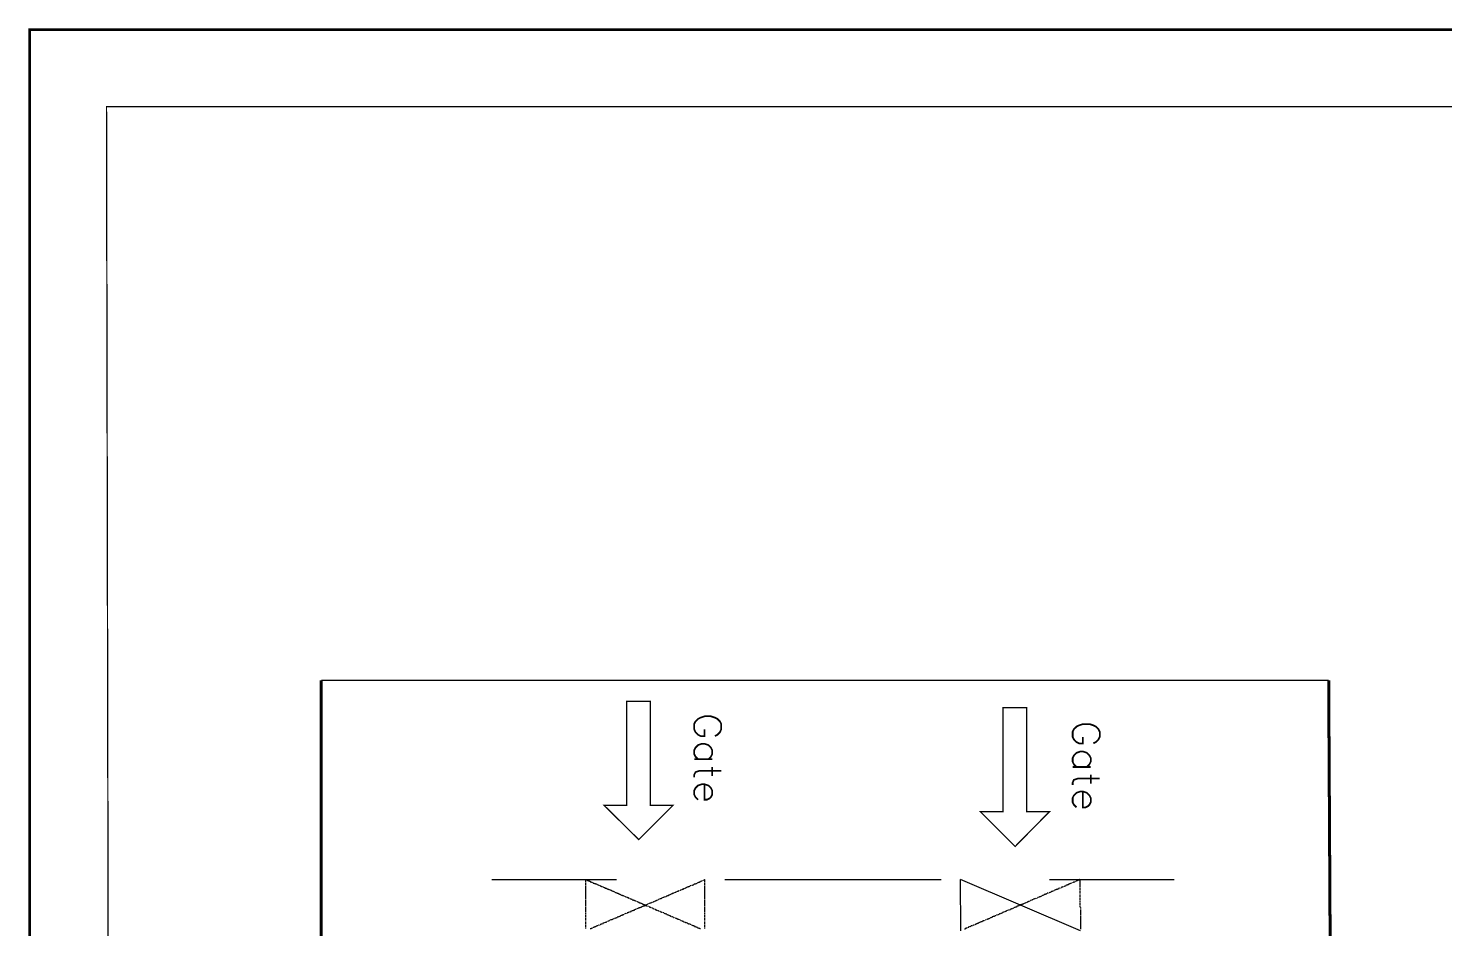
# Model space of a CAD drawing. Extents: x 0.4 to 11.4, y 0.4 to 16.2.
# Drawn here: x 0.36 to 5.86, y 12.7 to 16.19 of the extents above; entities that cross this region are included whole.
import ezdxf

# ---------------------------------------------------------------- set-up
doc = ezdxf.new("R2010")
doc.units = 0
doc.header["$MEASUREMENT"] = 0

msp = doc.modelspace()

# ---------------------------------------------------------------- linework, layer by layer
at = {"color": 0}
for points, const_width in [([(11.3461, 0.39111), (11.3461, 16.1828), (0.3661, 16.1828), (0.3661, 0.39111), (11.3461, 0.39111)], 0.01), ([(11.0478, 2.95779), (11.0478, 15.8844), (0.66444, 15.8844), (0.68945, 2.95779), (11.0478, 2.95779)], 0.005), ([(2.72944, 13.0411), (2.59446, 13.1744), (2.68278, 13.1744), (2.68278, 13.5778), (2.77447, 13.5778), (2.77447, 13.1744), (2.86279, 13.1744), (2.72944, 13.0411)], 0.005), ([(4.18946, 13.0144), (4.05447, 13.1495), (4.14279, 13.1495), (4.14279, 13.5528), (4.23443, 13.5528), (4.23443, 13.1495), (4.32275, 13.1495), (4.18946, 13.0144)], 0.005)]:
    msp.add_lwpolyline(points, close=True, dxfattribs=dict(at, const_width=const_width))
for points, const_width in [([(1.81108, 4.88113), (1.49778, 4.87776), (1.49778, 13.6594)], 0.01167), ([(5.40608, 13.6594), (1.49778, 13.6594)], 0.005), ([(5.40608, 13.6594), (5.45942, 4.18446)], 0.01167), ([(3.02447, 13.4428), (3.03444, 13.4477), (3.04443, 13.4578), (3.04943, 13.4695), (3.04943, 13.4894), (3.04443, 13.4995), (3.03444, 13.5094), (3.02447, 13.5144), (3.00944, 13.5194), (2.98443, 13.5194), (2.96946, 13.5144), (2.95942, 13.5094), (2.94943, 13.4995), (2.94444, 13.4894), (2.94444, 13.4695), (2.94943, 13.4578), (2.95942, 13.4477), (2.96946, 13.4428), (2.98443, 13.4428), (2.98443, 13.4695)], 0.00667), ([(4.49278, 13.4144), (4.50276, 13.4194), (4.51281, 13.4295), (4.51779, 13.4395), (4.51779, 13.4594), (4.51281, 13.4695), (4.50276, 13.4794), (4.49278, 13.4844), (4.47775, 13.4894), (4.45281, 13.4894), (4.43778, 13.4844), (4.42779, 13.4794), (4.41775, 13.4695), (4.41276, 13.4594), (4.41276, 13.4395), (4.41775, 13.4295), (4.42779, 13.4194), (4.43778, 13.4144), (4.45281, 13.4144), (4.45281, 13.4395)], 0.00667), ([(2.99946, 13.3528), (3.00944, 13.3628), (3.01443, 13.3728), (3.01443, 13.3878), (3.00944, 13.3978), (2.99946, 13.4078), (2.98443, 13.4128), (2.97444, 13.4128), (2.95942, 13.4078), (2.94943, 13.3978), (2.94444, 13.3878), (2.94444, 13.3728), (2.94943, 13.3628), (2.95942, 13.3528)], 0.00667), ([(3.01443, 13.3528), (2.94444, 13.3528)], 0.00667), ([(4.46778, 13.3227), (4.47775, 13.3328), (4.48281, 13.3428), (4.48281, 13.3578), (4.47775, 13.3678), (4.46778, 13.3778), (4.45281, 13.3828), (4.44276, 13.3828), (4.42779, 13.3778), (4.41775, 13.3678), (4.41276, 13.3578), (4.41276, 13.3428), (4.41775, 13.3328), (4.42779, 13.3227)], 0.00667), ([(3.04943, 13.3078), (2.96446, 13.3078), (2.94943, 13.3028), (2.94444, 13.2928), (2.94444, 13.2828)], 0.00667), ([(3.01443, 13.3227), (3.01443, 13.2878)], 0.00667), ([(4.48281, 13.3227), (4.41276, 13.3227)], 0.00667), ([(2.98443, 13.2561), (2.98443, 13.1961), (2.99447, 13.1961), (3.00444, 13.2011), (3.00944, 13.2061), (3.01443, 13.2161), (3.01443, 13.2311), (3.00944, 13.2411), (2.99946, 13.2511), (2.98443, 13.2561), (2.97444, 13.2561), (2.95942, 13.2511), (2.94943, 13.2411), (2.94444, 13.2311), (2.94444, 13.2161), (2.94943, 13.2061), (2.95942, 13.1961)], 0.00667), ([(4.51779, 13.2778), (4.43278, 13.2778), (4.41775, 13.2728), (4.41276, 13.2628), (4.41276, 13.2528)], 0.00667), ([(4.48281, 13.2928), (4.48281, 13.2578)], 0.00667), ([(4.45281, 13.2278), (4.45281, 13.1661), (4.46278, 13.1661), (4.47276, 13.1711), (4.47775, 13.1761), (4.48281, 13.1861), (4.48281, 13.2028), (4.47775, 13.2128), (4.46778, 13.2228), (4.45281, 13.2278), (4.44276, 13.2278), (4.42779, 13.2228), (4.41775, 13.2128), (4.41276, 13.2028), (4.41276, 13.1861), (4.41775, 13.1761), (4.42779, 13.1661)], 0.00667)]:
    msp.add_lwpolyline(points, dxfattribs=dict(at, const_width=const_width))
for points in [[(2.15944, 12.8861), (2.64279, 12.8861)], [(2.52279, 12.8861), (2.52279, 12.8844), (2.52279, 12.8828)], [(2.52279, 12.8861), (2.52447, 12.8861), (2.5261, 12.8861), (2.5261, 12.8844)], [(2.52279, 12.8811), (2.52279, 12.8794), (2.52279, 12.8778), (2.52279, 12.8761), (2.52279, 12.8745)], [(2.52279, 12.8728), (2.52279, 12.8711)], [(2.52279, 12.8695), (2.52279, 12.8678), (2.52279, 12.8661)], [(2.52279, 12.8644), (2.52279, 12.8628)], [(2.52279, 12.8611), (2.52279, 12.8594), (2.52279, 12.8578)], [(2.52778, 12.8844), (2.52946, 12.8844), (2.52946, 12.8828)], [(2.53108, 12.8828), (2.53276, 12.8828)], [(2.53444, 12.8811), (2.53614, 12.8811), (2.53776, 12.8811), (2.53776, 12.8794), (2.53944, 12.8794), (2.54112, 12.8794), (2.54112, 12.8778), (2.54275, 12.8778), (2.54443, 12.8778)], [(2.54611, 12.8778), (2.54611, 12.8761), (2.54779, 12.8761)], [(2.54943, 12.8761), (2.54943, 12.8745), (2.55111, 12.8745)], [(2.55279, 12.8728), (2.55447, 12.8728)], [(2.5561, 12.8728), (2.55778, 12.8711), (2.55946, 12.8711), (2.56108, 12.8711)], [(2.56108, 12.8695), (2.56278, 12.8695), (2.56446, 12.8695), (2.56614, 12.8678)], [(2.56776, 12.8678), (2.56944, 12.8661)], [(2.57113, 12.8661), (2.57275, 12.8661)], [(2.57443, 12.8644), (2.57611, 12.8644), (2.57611, 12.8628)], [(2.57781, 12.8628), (2.57943, 12.8628), (2.58111, 12.8628)], [(2.58111, 12.8611), (2.58279, 12.8611), (2.58442, 12.8611), (2.58442, 12.8594), (2.5861, 12.8594), (2.58778, 12.8594), (2.58778, 12.8578)], [(2.91775, 12.8578), (2.91943, 12.8578), (2.92111, 12.8578), (2.92279, 12.8594), (2.92443, 12.8594), (2.92611, 12.8611), (2.92779, 12.8611)], [(2.92947, 12.8628), (2.9311, 12.8628)], [(2.93278, 12.8628), (2.93446, 12.8644)], [(2.93608, 12.8644), (2.93778, 12.8644)], [(2.93946, 12.8661), (2.94114, 12.8661), (2.94276, 12.8678), (2.94444, 12.8678), (2.94613, 12.8695), (2.94775, 12.8695), (2.94943, 12.8695)], [(2.95111, 12.8711), (2.95281, 12.8711), (2.95281, 12.8728)], [(2.95443, 12.8728), (2.95611, 12.8728)], [(2.95779, 12.8745), (2.95942, 12.8745)], [(2.9611, 12.8745), (2.9611, 12.8761), (2.96278, 12.8761), (2.96446, 12.8761), (2.96446, 12.8778), (2.9661, 12.8778), (2.96778, 12.8778), (2.96946, 12.8794), (2.97114, 12.8794)], [(2.97276, 12.8794), (2.97276, 12.8811), (2.97444, 12.8811)], [(2.97613, 12.8828), (2.97775, 12.8828)], [(2.97944, 12.8828), (2.98113, 12.8844)], [(2.98281, 12.8844), (2.98443, 12.8861), (2.98611, 12.8861)], [(2.98611, 12.8828), (2.98611, 12.8844), (2.98611, 12.8861)], [(2.98611, 12.8745), (2.98611, 12.8761), (2.98611, 12.8778), (2.98611, 12.8794), (2.98611, 12.8811)], [(2.98611, 12.8711), (2.98611, 12.8728)], [(2.98611, 12.8661), (2.98611, 12.8678), (2.98611, 12.8695)], [(2.98611, 12.8628), (2.98611, 12.8644)], [(2.98611, 12.8578), (2.98611, 12.8594), (2.98611, 12.8611)], [(3.06278, 12.8861), (3.90278, 12.8861)], [(3.97944, 12.6878), (3.97775, 12.8861)], [(4.44276, 12.6878), (3.97775, 12.8861)], [(4.32275, 12.8861), (4.8061, 12.8861)], [(4.37776, 12.8594), (4.37608, 12.8578), (4.37446, 12.8578), (4.37278, 12.8561), (4.3711, 12.8561), (4.36947, 12.8561)], [(4.38113, 12.8594), (4.37944, 12.8594)], [(4.38444, 12.8628), (4.38444, 12.8611), (4.38276, 12.8611)], [(4.38781, 12.8628), (4.38612, 12.8628)], [(4.39947, 12.8678), (4.39779, 12.8678), (4.39611, 12.8678), (4.39611, 12.8661), (4.39442, 12.8661), (4.39279, 12.8661), (4.39279, 12.8644), (4.39111, 12.8644), (4.38943, 12.8644)], [(4.40278, 12.8695), (4.4011, 12.8695), (4.4011, 12.8678)], [(4.40608, 12.8711), (4.40446, 12.8711), (4.40446, 12.8695)], [(4.40944, 12.8728), (4.40776, 12.8728)], [(4.41276, 12.8745), (4.41114, 12.8728)], [(4.41613, 12.8745), (4.41444, 12.8745)], [(4.42111, 12.8778), (4.41943, 12.8761), (4.41775, 12.8761), (4.41613, 12.8761)], [(4.42443, 12.8794), (4.42279, 12.8778)], [(4.42779, 12.8794), (4.42611, 12.8794)], [(4.4311, 12.8828), (4.4311, 12.8811), (4.42947, 12.8811)], [(4.43446, 12.8828), (4.43278, 12.8828)], [(4.44114, 12.8861), (4.43946, 12.8861), (4.43946, 12.8844), (4.43778, 12.8844), (4.43608, 12.8844)], [(4.44114, 12.8861), (4.44114, 12.8844)], [(4.44114, 12.8828), (4.44114, 12.8811)], [(4.44114, 12.8794), (4.44114, 12.8778), (4.44114, 12.8761)], [(4.44114, 12.8745), (4.44114, 12.8728)], [(4.44114, 12.8711), (4.44114, 12.8695), (4.44114, 12.8678), (4.44114, 12.8661), (4.44114, 12.8644)], [(4.44114, 12.8628), (4.44114, 12.8611)], [(4.44114, 12.8594), (4.44114, 12.8578), (4.44114, 12.8561)], [(2.52279, 12.8561), (2.52279, 12.8544)], [(2.52279, 12.8528), (2.52279, 12.8511), (2.52279, 12.8494), (2.52279, 12.8478), (2.52279, 12.8461)], [(2.52279, 12.8445), (2.52279, 12.8428)], [(2.52279, 12.8411), (2.52279, 12.8395), (2.52279, 12.8378)], [(2.52279, 12.8361), (2.52279, 12.8344)], [(2.52279, 12.8328), (2.52279, 12.8311), (2.52279, 12.8294)], [(2.52279, 12.8278), (2.52279, 12.8261)], [(2.52279, 12.8244), (2.52279, 12.8227), (2.52279, 12.8211), (2.52279, 12.8194), (2.52279, 12.8178)], [(2.52279, 12.8161), (2.52279, 12.8145)], [(2.52279, 12.8128), (2.52279, 12.8111), (2.52279, 12.8095)], [(2.52279, 12.8078), (2.52279, 12.8061)], [(2.52279, 12.8045), (2.52279, 12.8028), (2.52279, 12.8011)], [(2.58946, 12.8578), (2.5911, 12.8578)], [(2.59278, 12.8561), (2.59446, 12.8561)], [(2.59614, 12.8561), (2.59614, 12.8544), (2.59776, 12.8544)], [(2.59944, 12.8528), (2.60113, 12.8528), (2.60275, 12.8528), (2.60444, 12.8511), (2.60613, 12.8511)], [(2.60781, 12.8511), (2.60781, 12.8494), (2.60943, 12.8494)], [(2.61111, 12.8494), (2.61279, 12.8478)], [(2.61442, 12.8478), (2.6161, 12.8461)], [(2.61778, 12.8461), (2.61947, 12.8461)], [(2.6211, 12.8445), (2.62278, 12.8445), (2.62446, 12.8428), (2.62608, 12.8428), (2.62776, 12.8428)], [(2.62944, 12.8411), (2.63112, 12.8411), (2.63112, 12.8395)], [(2.63276, 12.8395), (2.63444, 12.8395), (2.63444, 12.8378)], [(2.63612, 12.8378), (2.63781, 12.8378)], [(2.63943, 12.8361), (2.64111, 12.8361)], [(2.64279, 12.8361), (2.64279, 12.8344), (2.64442, 12.8344), (2.64611, 12.8344)], [(2.64611, 12.8328), (2.64779, 12.8328), (2.64947, 12.8328)], [(2.6511, 12.8328), (2.6511, 12.8311), (2.65278, 12.8311)], [(2.65446, 12.8311), (2.65446, 12.8294), (2.65608, 12.8294)], [(2.65776, 12.8278), (2.65944, 12.8278)], [(2.66114, 12.8278), (2.66276, 12.8261), (2.66444, 12.8261), (2.66612, 12.8261)], [(2.66612, 12.8244), (2.66775, 12.8244), (2.66943, 12.8244), (2.67111, 12.8227)], [(2.67279, 12.8227), (2.67443, 12.8211)], [(2.67611, 12.8211), (2.67779, 12.8211), (2.67779, 12.8194)], [(2.67947, 12.8194), (2.6811, 12.8194), (2.6811, 12.8178)], [(2.68278, 12.8178), (2.68446, 12.8178), (2.68608, 12.8178)], [(2.68608, 12.8161), (2.68778, 12.8161), (2.68946, 12.8161), (2.68946, 12.8145), (2.69114, 12.8145), (2.69276, 12.8145)], [(2.69444, 12.8128), (2.69613, 12.8128)], [(2.69775, 12.8128), (2.69775, 12.8111), (2.69943, 12.8111)], [(2.70111, 12.8111), (2.70111, 12.8095), (2.70281, 12.8095)], [(2.70443, 12.8078), (2.70611, 12.8078), (2.70779, 12.8078), (2.70942, 12.8061), (2.7111, 12.8061), (2.71278, 12.8061)], [(2.71278, 12.8045), (2.71446, 12.8045)], [(2.7161, 12.8045), (2.71778, 12.8028)], [(2.79113, 12.8028), (2.79275, 12.8028), (2.79443, 12.8045), (2.79611, 12.8045), (2.79779, 12.8045)], [(2.79779, 12.8061), (2.79943, 12.8061), (2.80111, 12.8061), (2.80111, 12.8078)], [(2.80279, 12.8078), (2.80447, 12.8078)], [(2.8061, 12.8095), (2.80778, 12.8095)], [(2.80946, 12.8095), (2.80946, 12.8111), (2.81108, 12.8111)], [(2.81278, 12.8111), (2.81278, 12.8128), (2.81446, 12.8128), (2.81614, 12.8128)], [(2.81614, 12.8145), (2.81776, 12.8145), (2.81944, 12.8145)], [(2.82113, 12.8145), (2.82113, 12.8161), (2.82275, 12.8161)], [(2.82443, 12.8178), (2.82611, 12.8178)], [(2.82781, 12.8178), (2.82943, 12.8194)], [(2.83111, 12.8194), (2.83279, 12.8211)], [(2.83442, 12.8211), (2.8361, 12.8211), (2.83778, 12.8227), (2.83946, 12.8227), (2.8411, 12.8244)], [(2.84278, 12.8244), (2.84446, 12.8244)], [(2.84614, 12.8261), (2.84776, 12.8261), (2.84776, 12.8278)], [(2.84944, 12.8278), (2.85113, 12.8278)], [(2.85275, 12.8294), (2.85444, 12.8294)], [(2.85613, 12.8294), (2.85613, 12.8311), (2.85781, 12.8311), (2.85943, 12.8311), (2.85943, 12.8328), (2.86111, 12.8328), (2.86279, 12.8328)], [(2.86442, 12.8344), (2.8661, 12.8344)], [(2.86778, 12.8344), (2.86778, 12.8361), (2.86947, 12.8361)], [(2.8711, 12.8378), (2.87278, 12.8378)], [(2.87446, 12.8378), (2.87608, 12.8395)], [(2.87776, 12.8395), (2.87944, 12.8411), (2.88112, 12.8411), (2.88276, 12.8411)], [(2.88276, 12.8428), (2.88444, 12.8428)], [(2.88612, 12.8428), (2.88781, 12.8445)], [(2.88943, 12.8445), (2.89111, 12.8445)], [(2.89279, 12.8461), (2.89442, 12.8461), (2.89442, 12.8478)], [(2.89611, 12.8478), (2.89779, 12.8478), (2.89947, 12.8494), (2.9011, 12.8494), (2.90278, 12.8494), (2.90278, 12.8511), (2.90446, 12.8511), (2.90608, 12.8511), (2.90608, 12.8528)], [(2.90776, 12.8528), (2.90944, 12.8528)], [(2.91114, 12.8544), (2.91276, 12.8544)], [(2.91444, 12.8544), (2.91444, 12.8561), (2.91613, 12.8561)], [(2.98611, 12.8544), (2.98611, 12.8561)], [(2.98611, 12.8461), (2.98611, 12.8478), (2.98611, 12.8494), (2.98611, 12.8511), (2.98611, 12.8528)], [(2.98611, 12.8428), (2.98611, 12.8445)], [(2.98611, 12.8378), (2.98611, 12.8395), (2.98611, 12.8411)], [(2.98611, 12.8344), (2.98611, 12.8361)], [(2.98611, 12.8294), (2.98611, 12.8311), (2.98611, 12.8328)], [(2.98611, 12.8261), (2.98611, 12.8278)], [(2.98611, 12.8178), (2.98611, 12.8194), (2.98611, 12.8211), (2.98611, 12.8227), (2.98611, 12.8244)], [(2.98611, 12.8145), (2.98611, 12.8161)], [(2.98611, 12.8095), (2.98611, 12.8111), (2.98611, 12.8128)], [(2.98611, 12.8061), (2.98611, 12.8078)], [(2.98611, 12.8011), (2.98611, 12.8028), (2.98611, 12.8045)], [(4.25108, 12.8045), (4.24946, 12.8045)], [(4.25444, 12.8061), (4.25276, 12.8061), (4.25276, 12.8045)], [(4.25776, 12.8078), (4.25613, 12.8078)], [(4.26611, 12.8111), (4.26443, 12.8111), (4.26281, 12.8095), (4.26112, 12.8095), (4.25944, 12.8078)], [(4.26942, 12.8128), (4.26779, 12.8111)], [(4.27279, 12.8145), (4.27111, 12.8128)], [(4.2761, 12.8145), (4.27447, 12.8145)], [(4.27946, 12.8178), (4.27946, 12.8161), (4.27778, 12.8161)], [(4.28444, 12.8178), (4.28276, 12.8178), (4.28108, 12.8178)], [(4.28776, 12.8211), (4.28776, 12.8194), (4.28614, 12.8194), (4.28444, 12.8194)], [(4.29113, 12.8227), (4.29113, 12.8211), (4.28944, 12.8211)], [(4.29443, 12.8227), (4.29275, 12.8227)], [(4.29779, 12.8244), (4.29611, 12.8244)], [(4.30111, 12.8261), (4.29943, 12.8261), (4.29943, 12.8244)], [(4.31278, 12.8311), (4.31108, 12.8311), (4.30946, 12.8294), (4.30778, 12.8294), (4.3061, 12.8278), (4.30447, 12.8278), (4.30279, 12.8278)], [(4.31614, 12.8328), (4.31446, 12.8328)], [(4.31944, 12.8344), (4.31776, 12.8328)], [(4.32275, 12.8344), (4.32113, 12.8344)], [(4.33442, 12.8411), (4.33442, 12.8395), (4.33279, 12.8395), (4.33111, 12.8395), (4.32943, 12.8378), (4.32781, 12.8378), (4.32611, 12.8361), (4.32443, 12.8361)], [(4.33778, 12.8428), (4.33778, 12.8411), (4.3361, 12.8411)], [(4.3411, 12.8428), (4.33946, 12.8428)], [(4.34446, 12.8445), (4.34278, 12.8445)], [(4.34944, 12.8461), (4.34776, 12.8461), (4.34614, 12.8461), (4.34614, 12.8445)], [(4.35612, 12.8494), (4.35444, 12.8494), (4.35275, 12.8478), (4.35113, 12.8478), (4.34944, 12.8478)], [(4.35943, 12.8511), (4.35781, 12.8511), (4.35781, 12.8494)], [(4.36279, 12.8528), (4.36111, 12.8528)], [(4.3661, 12.8544), (4.36442, 12.8528)], [(4.36947, 12.8544), (4.36778, 12.8544)], [(4.44114, 12.8544), (4.44114, 12.8528)], [(4.44114, 12.8511), (4.44114, 12.8494), (4.44114, 12.8478)], [(4.44114, 12.8461), (4.44114, 12.8445)], [(4.44114, 12.8428), (4.44114, 12.8411), (4.44114, 12.8395), (4.44114, 12.8378), (4.44114, 12.8361)], [(4.44114, 12.8344), (4.44114, 12.8328)], [(4.44114, 12.8311), (4.44114, 12.8294), (4.44114, 12.8278)], [(4.44114, 12.8261), (4.44114, 12.8244)], [(4.44114, 12.8227), (4.44114, 12.8211), (4.44114, 12.8194)], [(4.44114, 12.8178), (4.44114, 12.8161)], [(4.44114, 12.8145), (4.44114, 12.8128), (4.44114, 12.8111), (4.44114, 12.8095), (4.44114, 12.8078)], [(4.44114, 12.8061), (4.44114, 12.8045)], [(2.52279, 12.7994), (2.52279, 12.7978)], [(2.52279, 12.7961), (2.52279, 12.7944), (2.52279, 12.7928), (2.52279, 12.7911), (2.52279, 12.7894)], [(2.52279, 12.7878), (2.52279, 12.7861)], [(2.52279, 12.7844), (2.52279, 12.7828), (2.52279, 12.7811)], [(2.52279, 12.7795), (2.52279, 12.7778)], [(2.52279, 12.7761), (2.52279, 12.7745), (2.52279, 12.7728)], [(2.52279, 12.7711), (2.52279, 12.7694)], [(2.52279, 12.7678), (2.52279, 12.7661), (2.52279, 12.7644), (2.52279, 12.7628), (2.52279, 12.7611)], [(2.52279, 12.7594), (2.52279, 12.7578)], [(2.52279, 12.7561), (2.52279, 12.7544), (2.52279, 12.7528)], [(2.52279, 12.7511), (2.52279, 12.7495)], [(2.66444, 12.7495), (2.66612, 12.7495), (2.66775, 12.7495), (2.66943, 12.7511), (2.67111, 12.7511)], [(2.67279, 12.7528), (2.67443, 12.7528)], [(2.67611, 12.7528), (2.67779, 12.7544)], [(2.67947, 12.7544), (2.6811, 12.7561)], [(2.68278, 12.7561), (2.68446, 12.7561)], [(2.68446, 12.7578), (2.68608, 12.7578), (2.68778, 12.7578), (2.68946, 12.7594), (2.69114, 12.7594), (2.69276, 12.7594)], [(2.69444, 12.7611), (2.69613, 12.7611), (2.69613, 12.7628)], [(2.69775, 12.7628), (2.69943, 12.7628), (2.69943, 12.7644)], [(2.70111, 12.7644), (2.70281, 12.7644)], [(2.70443, 12.7644), (2.70443, 12.7661), (2.70611, 12.7661), (2.70779, 12.7661), (2.70779, 12.7678), (2.70942, 12.7678), (2.7111, 12.7678)], [(2.7111, 12.7694), (2.71278, 12.7694), (2.71446, 12.7694)], [(2.7161, 12.7694), (2.7161, 12.7711), (2.71778, 12.7711)], [(2.71946, 12.8028), (2.72114, 12.8011)], [(2.71946, 12.7728), (2.72114, 12.7728)], [(2.72276, 12.8011), (2.72444, 12.8011)], [(2.72276, 12.7728), (2.72444, 12.7745)], [(2.72613, 12.7994), (2.72775, 12.7994), (2.72944, 12.7978), (2.73113, 12.7978), (2.73281, 12.7978)], [(2.72613, 12.7745), (2.72775, 12.7761), (2.72944, 12.7761), (2.73113, 12.7761)], [(2.73113, 12.7778), (2.73281, 12.7778), (2.73443, 12.7778), (2.73611, 12.7795)], [(2.73281, 12.7961), (2.73443, 12.7961), (2.73611, 12.7961), (2.73611, 12.7944)], [(2.73779, 12.7944), (2.73942, 12.7944), (2.73942, 12.7928)], [(2.73779, 12.7795), (2.73942, 12.7795)], [(2.7411, 12.7928), (2.74278, 12.7928)], [(2.7411, 12.7811), (2.74278, 12.7811), (2.74278, 12.7828)], [(2.74447, 12.7928), (2.74447, 12.7911), (2.7461, 12.7911)], [(2.74447, 12.7828), (2.7461, 12.7828), (2.7461, 12.7844)], [(2.74778, 12.7911), (2.74778, 12.7894), (2.74946, 12.7894), (2.75108, 12.7894)], [(2.74778, 12.7844), (2.74946, 12.7844), (2.75108, 12.7844)], [(2.75108, 12.7878), (2.75276, 12.7878), (2.75444, 12.7878), (2.75612, 12.7861), (2.75776, 12.7861)], [(2.75108, 12.7861), (2.75276, 12.7861), (2.75444, 12.7861), (2.75444, 12.7878), (2.75612, 12.7878), (2.75776, 12.7878)], [(2.75944, 12.7894), (2.76112, 12.7894)], [(2.75944, 12.7844), (2.76112, 12.7844)], [(2.76281, 12.7894), (2.76281, 12.7911), (2.76443, 12.7911)], [(2.76281, 12.7844), (2.76443, 12.7828)], [(2.76611, 12.7911), (2.76611, 12.7928), (2.76779, 12.7928)], [(2.76611, 12.7828), (2.76779, 12.7811)], [(2.76942, 12.7928), (2.77111, 12.7944), (2.77279, 12.7944), (2.77447, 12.7961), (2.7761, 12.7961), (2.77778, 12.7961)], [(2.76942, 12.7811), (2.77111, 12.7811)], [(2.77111, 12.7795), (2.77279, 12.7795), (2.77447, 12.7795), (2.7761, 12.7778), (2.77778, 12.7778), (2.77946, 12.7778)], [(2.77778, 12.7978), (2.77946, 12.7978)], [(2.78108, 12.7978), (2.78276, 12.7994)], [(2.78108, 12.7761), (2.78276, 12.7761), (2.78276, 12.7745)], [(2.78444, 12.7994), (2.78614, 12.7994)], [(2.78444, 12.7745), (2.78614, 12.7745), (2.78614, 12.7728)], [(2.78776, 12.8011), (2.78944, 12.8011), (2.78944, 12.8028)], [(2.78776, 12.7728), (2.78944, 12.7728)], [(2.79113, 12.7711), (2.79275, 12.7711), (2.79443, 12.7711), (2.79443, 12.7694), (2.79611, 12.7694), (2.79779, 12.7694)], [(2.79779, 12.7678), (2.79943, 12.7678), (2.80111, 12.7678)], [(2.80279, 12.7678), (2.80279, 12.7661), (2.80447, 12.7661)], [(2.8061, 12.7661), (2.8061, 12.7644), (2.80778, 12.7644)], [(2.80946, 12.7644), (2.81108, 12.7628)], [(2.81278, 12.7628), (2.81446, 12.7611), (2.81614, 12.7611), (2.81776, 12.7611)], [(2.81776, 12.7594), (2.81944, 12.7594)], [(2.82113, 12.7594), (2.82275, 12.7578)], [(2.82443, 12.7578), (2.82611, 12.7578)], [(2.82781, 12.7561), (2.82943, 12.7561), (2.82943, 12.7544)], [(2.83111, 12.7544), (2.83279, 12.7544), (2.83279, 12.7528)], [(2.83442, 12.7528), (2.8361, 12.7528), (2.83778, 12.7528)], [(2.83778, 12.7511), (2.83946, 12.7511), (2.8411, 12.7511), (2.8411, 12.7495)], [(2.84278, 12.7495), (2.84446, 12.7495)], [(2.98611, 12.7978), (2.98611, 12.7994)], [(2.98611, 12.7894), (2.98611, 12.7911), (2.98611, 12.7928), (2.98611, 12.7944), (2.98611, 12.7961)], [(2.98611, 12.7861), (2.98611, 12.7878)], [(2.98611, 12.7811), (2.98611, 12.7828), (2.98611, 12.7844)], [(2.98611, 12.7778), (2.98611, 12.7795)], [(2.98611, 12.7728), (2.98611, 12.7745), (2.98611, 12.7761)], [(2.98611, 12.7694), (2.98611, 12.7711)], [(2.98611, 12.7611), (2.98611, 12.7628), (2.98611, 12.7644), (2.98611, 12.7661), (2.98611, 12.7678)], [(2.98611, 12.7578), (2.98611, 12.7594)], [(2.98611, 12.7528), (2.98611, 12.7544), (2.98611, 12.7561)], [(2.98611, 12.7495), (2.98611, 12.7511)], [(4.1211, 12.7495), (4.11947, 12.7478)], [(4.12446, 12.7495), (4.12278, 12.7495)], [(4.13276, 12.7544), (4.13113, 12.7528), (4.12944, 12.7528), (4.12776, 12.7511), (4.12608, 12.7511)], [(4.13612, 12.7561), (4.13612, 12.7544), (4.13444, 12.7544)], [(4.13943, 12.7578), (4.13943, 12.7561), (4.13781, 12.7561)], [(4.14279, 12.7578), (4.14111, 12.7578)], [(4.14611, 12.7594), (4.14442, 12.7594)], [(4.15776, 12.7644), (4.15608, 12.7644), (4.15446, 12.7628), (4.15278, 12.7628), (4.1511, 12.7628), (4.1511, 12.7611), (4.14947, 12.7611), (4.14779, 12.7611), (4.14779, 12.7594)], [(4.16114, 12.7661), (4.15944, 12.7661), (4.15944, 12.7644)], [(4.16444, 12.7678), (4.16276, 12.7678)], [(4.16775, 12.7694), (4.16613, 12.7678)], [(4.17111, 12.7694), (4.16943, 12.7694)], [(4.17947, 12.7745), (4.17779, 12.7728), (4.17611, 12.7728), (4.17443, 12.7711), (4.17279, 12.7711), (4.17111, 12.7711)], [(4.18278, 12.7745), (4.1811, 12.7745)], [(4.18608, 12.7778), (4.18608, 12.7761), (4.18446, 12.7761)], [(4.18946, 12.7778), (4.18778, 12.7778)], [(4.20111, 12.7828), (4.19943, 12.7828), (4.19775, 12.7828), (4.19775, 12.7811), (4.19613, 12.7811), (4.19444, 12.7811), (4.19444, 12.7795), (4.19276, 12.7795), (4.19114, 12.7795)], [(4.20443, 12.7844), (4.20281, 12.7844), (4.20281, 12.7828)], [(4.20779, 12.7861), (4.20611, 12.7861), (4.20611, 12.7844)], [(4.2111, 12.7878), (4.20942, 12.7878)], [(4.21778, 12.7894), (4.2161, 12.7894), (4.21446, 12.7894), (4.21278, 12.7878)], [(4.22276, 12.7928), (4.22114, 12.7911), (4.21946, 12.7911), (4.21778, 12.7911)], [(4.22613, 12.7944), (4.22444, 12.7928)], [(4.22944, 12.7944), (4.22775, 12.7944)], [(4.23281, 12.7978), (4.23281, 12.7961), (4.23112, 12.7961)], [(4.23779, 12.7978), (4.23611, 12.7978), (4.23443, 12.7978)], [(4.24447, 12.8028), (4.24447, 12.8011), (4.24278, 12.8011), (4.2411, 12.8011), (4.2411, 12.7994), (4.23942, 12.7994), (4.23779, 12.7994)], [(4.24778, 12.8028), (4.2461, 12.8028)], [(4.44114, 12.8028), (4.44114, 12.8011), (4.44114, 12.7994)], [(4.44114, 12.7978), (4.44114, 12.7961)], [(4.44114, 12.7944), (4.44114, 12.7928), (4.44114, 12.7911)], [(4.44114, 12.7894), (4.44114, 12.7878)], [(4.44114, 12.7861), (4.44114, 12.7844), (4.44114, 12.7828), (4.44114, 12.7811), (4.44114, 12.7795)], [(4.44276, 12.7778), (4.44276, 12.7761)], [(4.44276, 12.7745), (4.44276, 12.7728), (4.44276, 12.7711)], [(4.44276, 12.7694), (4.44276, 12.7678)], [(4.44276, 12.7661), (4.44276, 12.7644), (4.44276, 12.7628), (4.44276, 12.7611), (4.44276, 12.7594)], [(4.44276, 12.7578), (4.44276, 12.7561), (4.44276, 12.7544), (4.44276, 12.7528), (4.44276, 12.7511)], [(4.44276, 12.7495), (4.44276, 12.7478)], [(2.52279, 12.7478), (2.52279, 12.7461), (2.52279, 12.7445)], [(2.52279, 12.7428), (2.52279, 12.7411)], [(2.52279, 12.7394), (2.52279, 12.7378), (2.52279, 12.7361), (2.52279, 12.7344), (2.52279, 12.7328)], [(2.52279, 12.7311), (2.52279, 12.7294)], [(2.52279, 12.7278), (2.52279, 12.7261), (2.52279, 12.7244)], [(2.52279, 12.7228), (2.52279, 12.7211)], [(2.52279, 12.7195), (2.52279, 12.7178), (2.52279, 12.7161)], [(2.52279, 12.7145), (2.52279, 12.7128)], [(2.52279, 12.7111), (2.52279, 12.7094), (2.52279, 12.7078), (2.52279, 12.7061), (2.52279, 12.7044)], [(2.52279, 12.7028), (2.52279, 12.7011)], [(2.52279, 12.6994), (2.52279, 12.6977), (2.52279, 12.6961)], [(2.54112, 12.6961), (2.54275, 12.6961), (2.54443, 12.6961), (2.54443, 12.6977)], [(2.54611, 12.6977), (2.54779, 12.6977), (2.54779, 12.6994)], [(2.54943, 12.6994), (2.55111, 12.6994)], [(2.55279, 12.7011), (2.55447, 12.7011)], [(2.5561, 12.7011), (2.5561, 12.7028), (2.55778, 12.7028), (2.55946, 12.7028)], [(2.55946, 12.7044), (2.56108, 12.7044), (2.56278, 12.7044), (2.56446, 12.7061), (2.56614, 12.7061)], [(2.56776, 12.7061), (2.56776, 12.7078), (2.56944, 12.7078)], [(2.57113, 12.7078), (2.57275, 12.7094)], [(2.57443, 12.7094), (2.57611, 12.7111)], [(2.57781, 12.7111), (2.57943, 12.7111)], [(2.57943, 12.7128), (2.58111, 12.7128), (2.58279, 12.7128), (2.58442, 12.7145), (2.5861, 12.7145), (2.58778, 12.7145)], [(2.58946, 12.7161), (2.5911, 12.7161), (2.5911, 12.7178)], [(2.59278, 12.7178), (2.59446, 12.7178), (2.59446, 12.7195)], [(2.59614, 12.7195), (2.59776, 12.7195)], [(2.59944, 12.7211), (2.60113, 12.7211), (2.60275, 12.7211), (2.60275, 12.7228), (2.60444, 12.7228), (2.60613, 12.7228)], [(2.60781, 12.7244), (2.60943, 12.7244)], [(2.61111, 12.7244), (2.61111, 12.7261), (2.61279, 12.7261)], [(2.61442, 12.7261), (2.61442, 12.7278), (2.6161, 12.7278)], [(2.61778, 12.7294), (2.61947, 12.7294)], [(2.6211, 12.7294), (2.62278, 12.7311), (2.62446, 12.7311), (2.62608, 12.7311)], [(2.62608, 12.7328), (2.62776, 12.7328)], [(2.62944, 12.7328), (2.63112, 12.7344)], [(2.63276, 12.7344), (2.63444, 12.7361)], [(2.63612, 12.7361), (2.63781, 12.7361), (2.63781, 12.7378)], [(2.63943, 12.7378), (2.64111, 12.7378), (2.64111, 12.7394)], [(2.64279, 12.7394), (2.64442, 12.7394), (2.64611, 12.7394)], [(2.64611, 12.7411), (2.64779, 12.7411), (2.64947, 12.7411), (2.64947, 12.7428)], [(2.6511, 12.7428), (2.65278, 12.7428)], [(2.65446, 12.7445), (2.65608, 12.7445)], [(2.65776, 12.7445), (2.65776, 12.7461), (2.65944, 12.7461)], [(2.66114, 12.7461), (2.66114, 12.7478), (2.66276, 12.7478), (2.66444, 12.7478)], [(2.84614, 12.7478), (2.84776, 12.7478)], [(2.84944, 12.7478), (2.84944, 12.7461), (2.85113, 12.7461)], [(2.85275, 12.7461), (2.85275, 12.7445), (2.85444, 12.7445)], [(2.85613, 12.7428), (2.85781, 12.7428), (2.85943, 12.7428), (2.86111, 12.7411), (2.86279, 12.7411)], [(2.86442, 12.7394), (2.8661, 12.7394)], [(2.86778, 12.7394), (2.86947, 12.7378)], [(2.8711, 12.7378), (2.87278, 12.7361)], [(2.87446, 12.7361), (2.87608, 12.7361), (2.87608, 12.7344)], [(2.87776, 12.7344), (2.87944, 12.7344), (2.88112, 12.7328), (2.88276, 12.7328), (2.88444, 12.7328)], [(2.88612, 12.7311), (2.88781, 12.7311), (2.88781, 12.7294)], [(2.88943, 12.7294), (2.89111, 12.7294)], [(2.89279, 12.7278), (2.89442, 12.7278)], [(2.89611, 12.7278), (2.89611, 12.7261), (2.89779, 12.7261), (2.89947, 12.7261), (2.89947, 12.7244), (2.9011, 12.7244), (2.90278, 12.7244)], [(2.90278, 12.7228), (2.90446, 12.7228), (2.90608, 12.7228)], [(2.90776, 12.7228), (2.90776, 12.7211), (2.90944, 12.7211)], [(2.91114, 12.7195), (2.91276, 12.7195)], [(2.91444, 12.7195), (2.91613, 12.7178)], [(2.91775, 12.7178), (2.91943, 12.7161), (2.92111, 12.7161), (2.92279, 12.7161)], [(2.92279, 12.7145), (2.92443, 12.7145), (2.92611, 12.7145), (2.92779, 12.7128)], [(2.92947, 12.7128), (2.9311, 12.7128)], [(2.93278, 12.7111), (2.93446, 12.7111), (2.93446, 12.7094)], [(2.93608, 12.7094), (2.93778, 12.7094), (2.93778, 12.7078)], [(2.93946, 12.7078), (2.94114, 12.7078), (2.94276, 12.7078), (2.94276, 12.7061), (2.94444, 12.7061), (2.94613, 12.7061), (2.94613, 12.7044), (2.94775, 12.7044), (2.94943, 12.7044)], [(2.95111, 12.7028), (2.95281, 12.7028)], [(2.95443, 12.7028), (2.95443, 12.7011), (2.95611, 12.7011)], [(2.95779, 12.6994), (2.95942, 12.6994)], [(2.9611, 12.6994), (2.96278, 12.6977), (2.96446, 12.6977), (2.9661, 12.6961), (2.96778, 12.6961), (2.96946, 12.6961)], [(2.98611, 12.7445), (2.98611, 12.7461), (2.98611, 12.7478)], [(2.98611, 12.7411), (2.98611, 12.7428)], [(2.98611, 12.7328), (2.98611, 12.7344), (2.98611, 12.7361), (2.98611, 12.7378), (2.98611, 12.7394)], [(2.98611, 12.7294), (2.98611, 12.7311)], [(2.98611, 12.7244), (2.98611, 12.7261), (2.98611, 12.7278)], [(2.98611, 12.7211), (2.98611, 12.7228)], [(2.98611, 12.7161), (2.98611, 12.7178), (2.98611, 12.7195)], [(2.98611, 12.7128), (2.98611, 12.7145)], [(2.98611, 12.7044), (2.98611, 12.7061), (2.98611, 12.7078), (2.98611, 12.7094), (2.98611, 12.7111)], [(2.98611, 12.7011), (2.98611, 12.7028)], [(2.98611, 12.6961), (2.98611, 12.6977), (2.98611, 12.6994)], [(4.00276, 12.6977), (4.00108, 12.6977), (3.99946, 12.6977), (3.99946, 12.6961), (3.99778, 12.6961), (3.9961, 12.6961), (3.9961, 12.6944), (3.99447, 12.6944), (3.99278, 12.6944)], [(4.00613, 12.6994), (4.00444, 12.6994)], [(4.00944, 12.7011), (4.00776, 12.7011), (4.00776, 12.6994)], [(4.01281, 12.7028), (4.01112, 12.7028)], [(4.02447, 12.7078), (4.02279, 12.7061), (4.02111, 12.7061), (4.01942, 12.7061), (4.01779, 12.7044), (4.01611, 12.7044), (4.01443, 12.7028)], [(4.02778, 12.7094), (4.0261, 12.7078)], [(4.03108, 12.7094), (4.02946, 12.7094)], [(4.03444, 12.7128), (4.03444, 12.7111), (4.03276, 12.7111)], [(4.03944, 12.7128), (4.03776, 12.7128), (4.03614, 12.7128)], [(4.04611, 12.7178), (4.04611, 12.7161), (4.04443, 12.7161), (4.04275, 12.7161), (4.04275, 12.7145), (4.04113, 12.7145), (4.03944, 12.7145)], [(4.04943, 12.7178), (4.04779, 12.7178)], [(4.05279, 12.7195), (4.05111, 12.7195)], [(4.0561, 12.7211), (4.05447, 12.7211), (4.05447, 12.7195)], [(4.06776, 12.7261), (4.06614, 12.7261), (4.06446, 12.7244), (4.06278, 12.7244), (4.06108, 12.7228), (4.05946, 12.7228), (4.05778, 12.7228)], [(4.07113, 12.7278), (4.06944, 12.7261)], [(4.07443, 12.7294), (4.07275, 12.7278)], [(4.07781, 12.7294), (4.07611, 12.7294)], [(4.08946, 12.7361), (4.08946, 12.7344), (4.08778, 12.7344), (4.0861, 12.7344), (4.08442, 12.7328), (4.08279, 12.7328), (4.08111, 12.7311), (4.07943, 12.7311)], [(4.09278, 12.7378), (4.09278, 12.7361), (4.0911, 12.7361)], [(4.09614, 12.7378), (4.09446, 12.7378)], [(4.09944, 12.7394), (4.09776, 12.7394)], [(4.10275, 12.7411), (4.10113, 12.7411), (4.10113, 12.7394)], [(4.11111, 12.7445), (4.10943, 12.7445), (4.10781, 12.7428), (4.10612, 12.7428), (4.10444, 12.7428)], [(4.11442, 12.7461), (4.11279, 12.7461), (4.11279, 12.7445)], [(4.11778, 12.7478), (4.1161, 12.7478)], [(4.44276, 12.7461), (4.44276, 12.7445), (4.44276, 12.7428)], [(4.44276, 12.7411), (4.44276, 12.7394)], [(4.44276, 12.7378), (4.44276, 12.7361), (4.44276, 12.7344), (4.44276, 12.7328), (4.44276, 12.7311)], [(4.44276, 12.7294), (4.44276, 12.7278), (4.44276, 12.7261), (4.44276, 12.7244), (4.44276, 12.7228)], [(4.44276, 12.7211), (4.44276, 12.7195)], [(4.44276, 12.7178), (4.44276, 12.7161), (4.44276, 12.7145)], [(4.44276, 12.7128), (4.44276, 12.7111)], [(4.44276, 12.7094), (4.44276, 12.7078), (4.44276, 12.7061), (4.44276, 12.7044), (4.44276, 12.7028)], [(4.44276, 12.7011), (4.44276, 12.6994)], [(4.44276, 12.6977), (4.44276, 12.6961), (4.44276, 12.6944)]]:
    msp.add_lwpolyline(points, dxfattribs=at)
for points in [[(2.55279, 12.8745), (2.55279, 12.8745)], [(2.57275, 12.8644), (2.57275, 12.8644)], [(2.92947, 12.8611), (2.92947, 12.8611)], [(2.93778, 12.8661), (2.93778, 12.8661)], [(2.94943, 12.8711), (2.94943, 12.8711)], [(2.97613, 12.8811), (2.97613, 12.8811)], [(4.38113, 12.8611), (4.38113, 12.8611)], [(4.40776, 12.8711), (4.40776, 12.8711)], [(4.42779, 12.8811), (4.42779, 12.8811)], [(2.59944, 12.8544), (2.59944, 12.8544)], [(2.61947, 12.8445), (2.61947, 12.8445)], [(2.62776, 12.8411), (2.62776, 12.8411)], [(2.65776, 12.8294), (2.65776, 12.8294)], [(2.70443, 12.8095), (2.70443, 12.8095)], [(2.82443, 12.8161), (2.82443, 12.8161)], [(2.84446, 12.8261), (2.84446, 12.8261)], [(2.8711, 12.8361), (2.8711, 12.8361)], [(2.89111, 12.8461), (2.89111, 12.8461)], [(2.91775, 12.8561), (2.91775, 12.8561)], [(4.25613, 12.8061), (4.25613, 12.8061)], [(4.2761, 12.8161), (4.2761, 12.8161)], [(4.30279, 12.8261), (4.30279, 12.8261)], [(4.31446, 12.8311), (4.31446, 12.8311)], [(4.32275, 12.8361), (4.32275, 12.8361)], [(4.36111, 12.8511), (4.36111, 12.8511)], [(2.67279, 12.7511), (2.67279, 12.7511)], [(2.69276, 12.7611), (2.69276, 12.7611)], [(2.71946, 12.7711), (2.71946, 12.7711)], [(2.72444, 12.7994), (2.72444, 12.7994)], [(2.73942, 12.7811), (2.73942, 12.7811)], [(2.75944, 12.7861), (2.75944, 12.7861)], [(2.77946, 12.7761), (2.77946, 12.7761)], [(2.78614, 12.8011), (2.78614, 12.8011)], [(2.82611, 12.7561), (2.82611, 12.7561)], [(4.12446, 12.7511), (4.12446, 12.7511)], [(4.16276, 12.7661), (4.16276, 12.7661)], [(4.18278, 12.7761), (4.18278, 12.7761)], [(4.20942, 12.7861), (4.20942, 12.7861)], [(4.22944, 12.7961), (4.22944, 12.7961)], [(4.44276, 12.7795), (4.44276, 12.7795)], [(2.58778, 12.7161), (2.58778, 12.7161)], [(2.61778, 12.7278), (2.61778, 12.7278)], [(2.85613, 12.7445), (2.85613, 12.7445)], [(2.86442, 12.7411), (2.86442, 12.7411)], [(2.88444, 12.7311), (2.88444, 12.7311)], [(2.91114, 12.7211), (2.91114, 12.7211)], [(2.9311, 12.7111), (2.9311, 12.7111)], [(2.95779, 12.7011), (2.95779, 12.7011)], [(4.01112, 12.7011), (4.01112, 12.7011)], [(4.03108, 12.7111), (4.03108, 12.7111)], [(4.05778, 12.7211), (4.05778, 12.7211)], [(4.07781, 12.7311), (4.07781, 12.7311)], [(4.10444, 12.7411), (4.10444, 12.7411)], [(4.1161, 12.7461), (4.1161, 12.7461)]]:
    msp.add_lwpolyline(points, close=True, dxfattribs=at)

doc.saveas('drawing.dxf')
